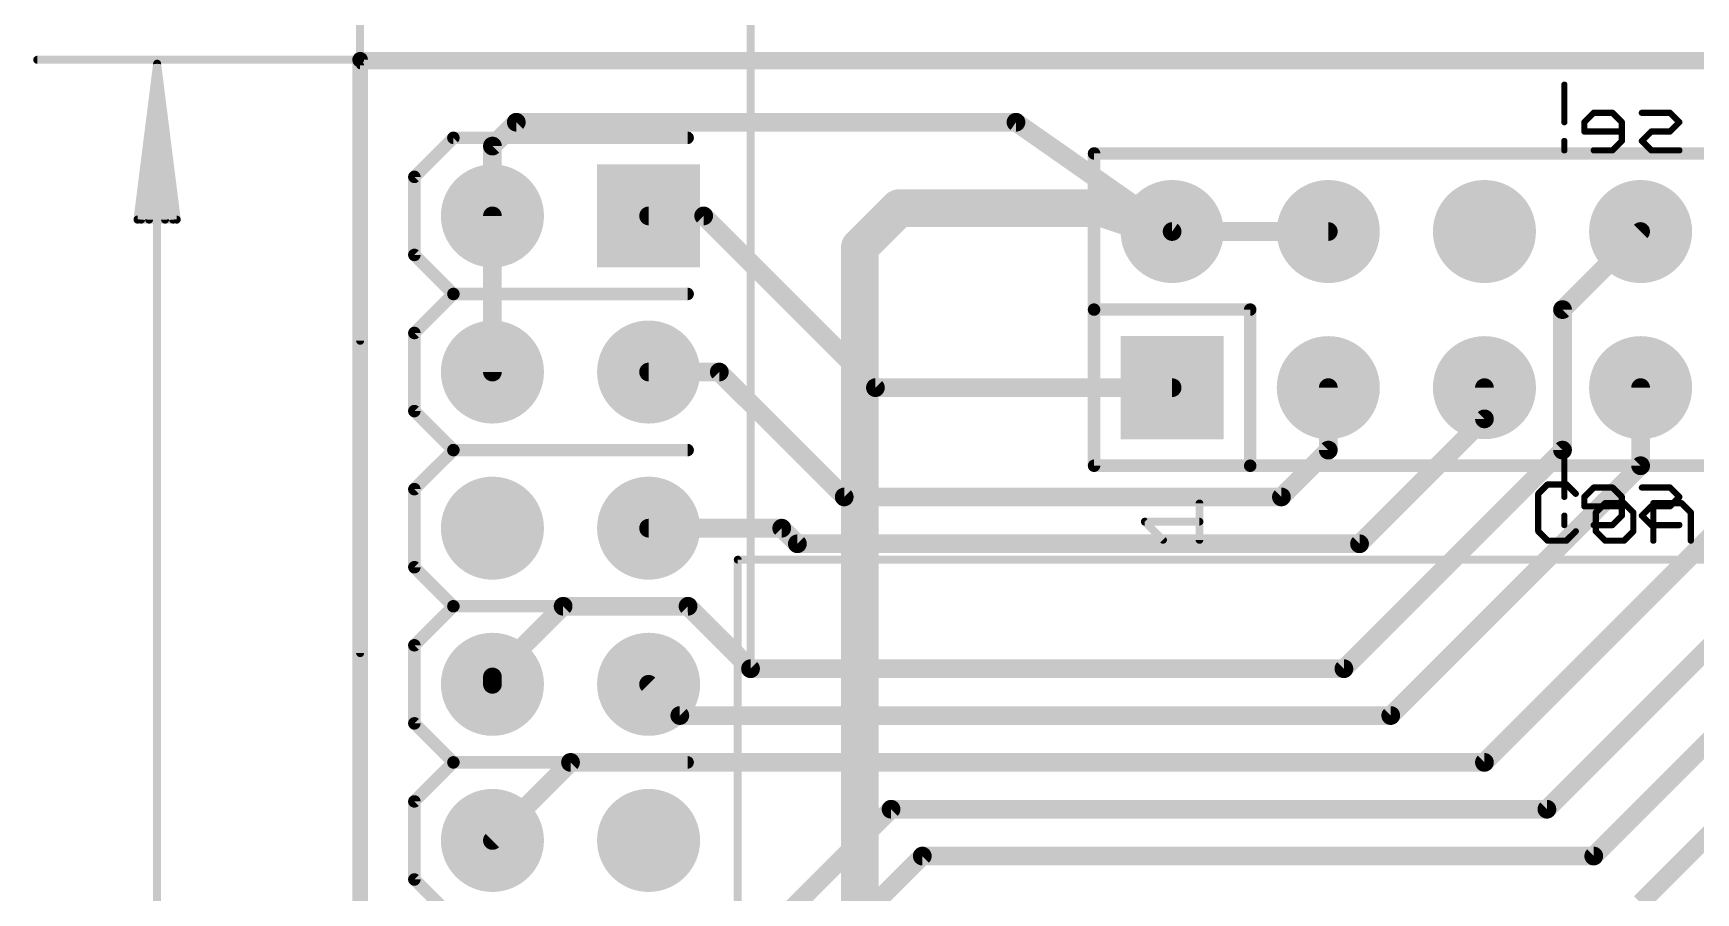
# Model space of a CAD drawing. Extents: x -15 to 72, y -20 to 100.
# Drawn here: x -5.32 to 21.73, y 71.54 to 85.52 of the extents above; entities that cross this region are included whole.
import ezdxf

# ---------------------------------------------------------------- set-up
doc = ezdxf.new("R2010")
doc.units = 0
for name, color, linetype in [('1', 12, 'CONTINUOUS'), ('16', 132, 'CONTINUOUS'), ('17', 110, 'CONTINUOUS'), ('20', 53, 'CONTINUOUS'), ('21', 40, 'CONTINUOUS'), ('22', 6, 'CONTINUOUS'), ('51', 253, 'CONTINUOUS')]:
    doc.layers.add(name, color=color, linetype=linetype)

# ---------------------------------------------------------------- blocks, each defined once
blk = doc.blocks.new('RECT')
blk.add_solid([(-0.5, -0.5), (0.5, -0.5), (-0.5, 0.5), (0.5, 0.5)])
blk = doc.blocks.new('SQUAREP')
blk.add_solid([(-0.5, -0.5), (0.5, -0.5), (-0.5, 0.5), (0.5, 0.5)])
blk = doc.blocks.new('ROUNDP')
at = {"const_width": 0.5}
blk.add_lwpolyline([(0, -0.25, 1), (0, 0.25, 1), (0, -0.25)], format="xyb", dxfattribs=at)

msp = doc.modelspace()

# ---------------------------------------------------------------- linework, layer by layer
at = {"layer": '1'}
for points, const_width in [([(0, 0), (0, 85.09)], 0.254), ([(0, 85.09), (55.88, 85.09)], 0.254), ([(2.152, 83.686), (2.54, 84.074)], 0.3048), ([(2.54, 84.074), (10.668, 84.074)], 0.3048), ([(10.668, 84.074), (13.208, 82.296)], 0.3048), ([(2.152, 80.01), (2.152, 83.686)], 0.3048), ([(2.152, 82.55), (2.152, 80.01)], 0.3048), ([(4.692, 82.55), (5.588, 82.55)], 0.3048), ([(5.588, 82.55), (8.382, 79.756)], 0.3048), ([(13.208, 82.296), (15.748, 82.296)], 0.3048), ([(19.558, 81.026), (20.828, 82.296)], 0.3048), ([(19.558, 78.74), (19.558, 81.026)], 0.3048), ([(4.692, 80.01), (5.842, 80.01)], 0.3048), ([(5.842, 80.01), (7.874, 77.978)], 0.3048), ([(8.382, 79.756), (13.208, 79.756)], 0.3048), ([(15.748, 78.74), (15.748, 79.756)], 0.3048), ([(18.288, 79.248), (18.288, 79.756)], 0.3048), ([(20.828, 78.486), (20.828, 79.756)], 0.3048), ([(16.256, 77.216), (18.288, 79.248)], 0.3048), ([(20.828, 71.374), (28.448, 78.994)], 0.3048), ([(14.986, 77.978), (15.748, 78.74)], 0.3048), ([(16.002, 75.184), (19.558, 78.74)], 0.3048), ([(16.764, 74.422), (20.828, 78.486)], 0.3048), ([(19.304, 72.898), (24.638, 78.232)], 0.3048), ([(7.874, 77.978), (14.986, 77.978)], 0.3048), ([(20.066, 72.136), (25.908, 77.978)], 0.3048), ([(6.858, 77.47), (4.692, 77.47)], 0.3048), ([(7.112, 77.216), (6.858, 77.47)], 0.3048), ([(18.288, 73.66), (22.098, 77.47)], 0.3048), ([(16.256, 77.216), (7.112, 77.216)], 0.3048), ([(2.152, 75.05), (3.302, 76.2)], 0.3048), ([(3.302, 76.2), (5.334, 76.2)], 0.3048), ([(5.334, 76.2), (6.35, 75.184)], 0.3048), ([(2.152, 74.93), (2.152, 75.05)], 0.3048), ([(6.35, 75.184), (16.002, 75.184)], 0.3048), ([(5.2, 74.422), (4.692, 74.93)], 0.3048), ([(16.764, 74.422), (5.2, 74.422)], 0.3048), ([(2.152, 72.39), (3.422, 73.66)], 0.3048), ([(3.422, 73.66), (18.288, 73.66)], 0.3048), ([(6.858, 71.12), (8.636, 72.898)], 0.3048), ([(8.636, 72.898), (19.304, 72.898)], 0.3048), ([(6.858, 69.85), (9.144, 72.136)], 0.3048), ([(9.144, 72.136), (20.066, 72.136)], 0.3048)]:
    msp.add_lwpolyline(points, dxfattribs=dict(at, const_width=const_width))
for points, const_width in [([(0.0635, 85.09, 1), (-0.0635, 85.09)], 0.127), ([(0, 85.1535, 1), (0, 85.0265)], 0.127), ([(2.54, 84.1502, 1), (2.54, 83.9978)], 0.1524), ([(2.5939, 84.0201, 1), (2.4861, 84.1279)], 0.1524), ([(10.7117, 84.1364, 1), (10.6243, 84.0116)], 0.1524), ([(10.668, 83.9978, 1), (10.668, 84.1502)], 0.1524), ([(2.2282, 83.686, 1), (2.0758, 83.686)], 0.1524), ([(2.0981, 83.7399, 1), (2.2059, 83.6321)], 0.1524), ([(2.2282, 82.55, 1), (2.0758, 82.55)], 0.1524), ([(4.692, 82.6262, 1), (4.692, 82.4738)], 0.1524), ([(5.6419, 82.6039, 1), (5.5341, 82.4961)], 0.1524), ([(5.588, 82.4738, 1), (5.588, 82.6262)], 0.1524), ([(13.208, 82.3722, 1), (13.208, 82.2198)], 0.1524), ([(13.1643, 82.2336, 1), (13.2517, 82.3584)], 0.1524), ([(15.748, 82.2198, 1), (15.748, 82.3722)], 0.1524), ([(20.8819, 82.2421, 1), (20.7741, 82.3499)], 0.1524), ([(19.6342, 81.026, 1), (19.4818, 81.026)], 0.1524), ([(19.5041, 81.0799, 1), (19.6119, 80.9721)], 0.1524), ([(2.0758, 80.01, 1), (2.2282, 80.01)], 0.1524), ([(2.0758, 80.01, 1), (2.2282, 80.01)], 0.1524), ([(4.692, 80.0862, 1), (4.692, 79.9338)], 0.1524), ([(5.8959, 80.0639, 1), (5.7881, 79.9561)], 0.1524), ([(5.842, 79.9338, 1), (5.842, 80.0862)], 0.1524), ([(8.382, 79.8322, 1), (8.382, 79.6798)], 0.1524), ([(8.3281, 79.7021, 1), (8.4359, 79.8099)], 0.1524), ([(13.208, 79.6798, 1), (13.208, 79.8322)], 0.1524), ([(15.8242, 79.756, 1), (15.6718, 79.756)], 0.1524), ([(18.3642, 79.756, 1), (18.2118, 79.756)], 0.1524), ([(20.9042, 79.756, 1), (20.7518, 79.756)], 0.1524), ([(18.2118, 79.248, 1), (18.3642, 79.248)], 0.1524), ([(18.3419, 79.1941, 1), (18.2341, 79.3019)], 0.1524), ([(15.6718, 78.74, 1), (15.8242, 78.74)], 0.1524), ([(15.8019, 78.6861, 1), (15.6941, 78.7939)], 0.1524), ([(19.4818, 78.74, 1), (19.6342, 78.74)], 0.1524), ([(19.6119, 78.6861, 1), (19.5041, 78.7939)], 0.1524), ([(20.7518, 78.486, 1), (20.9042, 78.486)], 0.1524), ([(20.8819, 78.4321, 1), (20.7741, 78.5399)], 0.1524), ([(7.874, 78.0542, 1), (7.874, 77.9018)], 0.1524), ([(7.8201, 77.9241, 1), (7.9279, 78.0319)], 0.1524), ([(14.9321, 78.0319, 1), (15.0399, 77.9241)], 0.1524), ([(14.986, 77.9018, 1), (14.986, 78.0542)], 0.1524), ([(4.692, 77.5462, 1), (4.692, 77.3938)], 0.1524), ([(6.9119, 77.5239, 1), (6.8041, 77.4161)], 0.1524), ([(6.858, 77.3938, 1), (6.858, 77.5462)], 0.1524), ([(7.112, 77.2922, 1), (7.112, 77.1398)], 0.1524), ([(7.0581, 77.1621, 1), (7.1659, 77.2699)], 0.1524), ([(16.2021, 77.2699, 1), (16.3099, 77.1621)], 0.1524), ([(16.256, 77.1398, 1), (16.256, 77.2922)], 0.1524), ([(3.302, 76.2762, 1), (3.302, 76.1238)], 0.1524), ([(3.3559, 76.1461, 1), (3.2481, 76.2539)], 0.1524), ([(5.3879, 76.2539, 1), (5.2801, 76.1461)], 0.1524), ([(5.334, 76.1238, 1), (5.334, 76.2762)], 0.1524), ([(2.2282, 75.05, 1), (2.0758, 75.05)], 0.1524), ([(2.0981, 75.1039, 1), (2.2059, 74.9961)], 0.1524), ([(6.35, 75.2602, 1), (6.35, 75.1078)], 0.1524), ([(6.2961, 75.1301, 1), (6.4039, 75.2379)], 0.1524), ([(15.9481, 75.2379, 1), (16.0559, 75.1301)], 0.1524), ([(16.002, 75.1078, 1), (16.002, 75.2602)], 0.1524), ([(2.0758, 74.93, 1), (2.2282, 74.93)], 0.1524), ([(4.7459, 74.9839, 1), (4.6381, 74.8761)], 0.1524), ([(5.2, 74.4982, 1), (5.2, 74.3458)], 0.1524), ([(5.1461, 74.3681, 1), (5.2539, 74.4759)], 0.1524), ([(16.7101, 74.4759, 1), (16.8179, 74.3681)], 0.1524), ([(16.764, 74.3458, 1), (16.764, 74.4982)], 0.1524), ([(3.422, 73.7362, 1), (3.422, 73.5838)], 0.1524), ([(3.4759, 73.6061, 1), (3.3681, 73.7139)], 0.1524), ([(18.2341, 73.7139, 1), (18.3419, 73.6061)], 0.1524), ([(18.288, 73.5838, 1), (18.288, 73.7362)], 0.1524), ([(8.636, 72.9742, 1), (8.636, 72.8218)], 0.1524), ([(8.6899, 72.8441, 1), (8.5821, 72.9519)], 0.1524), ([(19.2501, 72.9519, 1), (19.3579, 72.8441)], 0.1524), ([(19.304, 72.8218, 1), (19.304, 72.9742)], 0.1524), ([(2.0981, 72.4439, 1), (2.2059, 72.3361)], 0.1524), ([(9.144, 72.2122, 1), (9.144, 72.0598)], 0.1524), ([(9.1979, 72.0821, 1), (9.0901, 72.1899)], 0.1524), ([(20.0121, 72.1899, 1), (20.1199, 72.0821)], 0.1524), ([(20.066, 72.0598, 1), (20.066, 72.2122)], 0.1524)]:
    msp.add_lwpolyline(points, format="xyb", dxfattribs=dict(at, const_width=const_width))
at = {"layer": '16'}
for points, const_width in [([(0, 0), (0, 85.09)], 0.254), ([(0, 85.09), (55.88, 85.09)], 0.254), ([(8.128, 82.042), (8.763, 82.677)], 0.6096), ([(8.763, 82.677), (12.065, 82.677)], 0.6096), ([(12.065, 82.677), (13.208, 82.296)], 0.6096), ([(8.128, 58.166), (8.128, 82.042)], 0.6096)]:
    msp.add_lwpolyline(points, dxfattribs=dict(at, const_width=const_width))
for points, const_width in [([(0.0635, 85.09, 1), (-0.0635, 85.09)], 0.127), ([(0, 85.1535, 1), (0, 85.0265)], 0.127), ([(8.763, 82.8294, 1), (8.763, 82.5246)], 0.3048), ([(8.8708, 82.5692, 1), (8.6552, 82.7848)], 0.3048), ([(12.1132, 82.8216, 1), (12.0168, 82.5324)], 0.3048), ([(12.065, 82.5246, 1), (12.065, 82.8294)], 0.3048), ([(13.1598, 82.1514, 1), (13.2562, 82.4406)], 0.3048), ([(8.0202, 82.1498, 1), (8.2358, 81.9342)], 0.3048), ([(8.2804, 82.042, 1), (7.9756, 82.042)], 0.3048)]:
    msp.add_lwpolyline(points, format="xyb", dxfattribs=dict(at, const_width=const_width))
at = {"layer": '20', "const_width": 0.0635}
for points in [[(0, 85.0318, 1), (0, 84.9682)], [(0.0318, 85, 1), (-0.0318, 85)]]:
    msp.add_lwpolyline(points, format="xyb", dxfattribs=at)
at = {"layer": '20', "const_width": 0.127}
for points in [[(56, 85), (0, 85)], [(0, 85), (0, 0)]]:
    msp.add_lwpolyline(points, dxfattribs=at)
at = {"layer": '21'}
for points, const_width in [([(11.938, 81.026), (11.938, 83.566)], 0.2032), ([(11.938, 83.566), (44.958, 83.566)], 0.2032), ([(11.938, 78.486), (11.938, 81.026)], 0.2032), ([(11.938, 81.026), (14.478, 81.026)], 0.2032), ([(14.478, 81.026), (14.478, 78.486)], 0.2032), ([(14.478, 78.486), (11.938, 78.486)], 0.2032), ([(44.958, 78.486), (14.478, 78.486)], 0.2032), ([(19.3163, 78.182), (19.1637, 78.0294)], 0.1016), ([(19.6213, 78.182), (19.3163, 78.182)], 0.1016), ([(19.7738, 78.0294), (19.6213, 78.182)], 0.1016), ([(13.6525, 77.2795), (13.6525, 77.8727)], 0.127), ([(19.1637, 78.0294), (19.1637, 77.4193)], 0.1016), ([(20.2518, 77.8769), (20.0992, 77.7244)], 0.1016), ([(20.5568, 77.8769), (20.2518, 77.8769)], 0.1016), ([(20.7094, 77.7244), (20.5568, 77.8769)], 0.1016), ([(21.0348, 77.2668), (21.0348, 77.8769)], 0.1016), ([(21.0348, 77.8769), (21.4924, 77.8769)], 0.1016), ([(21.4924, 77.8769), (21.6449, 77.7244)], 0.1016), ([(13.0593, 77.2795), (12.7627, 77.5761)], 0.127), ([(12.7627, 77.5761), (13.6525, 77.5761)], 0.127), ([(20.0992, 77.7244), (20.0992, 77.4193)], 0.1016), ([(20.7094, 77.4193), (20.7094, 77.7244)], 0.1016), ([(21.6449, 77.7244), (21.6449, 77.2668)], 0.1016), ([(19.1637, 77.4193), (19.3163, 77.2668)], 0.1016), ([(19.6213, 77.2668), (19.7738, 77.4193)], 0.1016), ([(20.0992, 77.4193), (20.2518, 77.2668)], 0.1016), ([(20.5568, 77.2668), (20.7094, 77.4193)], 0.1016), ([(19.3163, 77.2668), (19.6213, 77.2668)], 0.1016), ([(20.2518, 77.2668), (20.5568, 77.2668)], 0.1016)]:
    msp.add_lwpolyline(points, dxfattribs=dict(at, const_width=const_width))
for points, const_width in [([(11.9888, 83.566, 1), (11.8872, 83.566)], 0.1016), ([(11.938, 83.6168, 1), (11.938, 83.5152)], 0.1016), ([(11.9888, 81.026, 1), (11.8872, 81.026)], 0.1016), ([(11.938, 81.0768, 1), (11.938, 80.9752)], 0.1016), ([(14.5288, 81.026, 1), (14.4272, 81.026)], 0.1016), ([(14.478, 80.9752, 1), (14.478, 81.0768)], 0.1016), ([(11.8872, 81.026, 1), (11.9888, 81.026)], 0.1016), ([(11.938, 78.5368, 1), (11.938, 78.4352)], 0.1016), ([(11.8872, 78.486, 1), (11.9888, 78.486)], 0.1016), ([(14.478, 78.5368, 1), (14.478, 78.4352)], 0.1016), ([(14.4272, 78.486, 1), (14.5288, 78.486)], 0.1016), ([(14.478, 78.4352, 1), (14.478, 78.5368)], 0.1016), ([(19.3163, 78.2074, 1), (19.3163, 78.1566)], 0.0508), ([(19.3342, 78.164, 1), (19.2983, 78.1999)], 0.0508), ([(19.6393, 78.1999, 1), (19.6034, 78.164)], 0.0508), ([(19.6213, 78.1566, 1), (19.6213, 78.2074)], 0.0508), ([(13.6843, 77.8727, 1), (13.6207, 77.8727)], 0.0635), ([(19.1891, 78.0294, 1), (19.1383, 78.0294)], 0.0508), ([(19.1458, 78.0474, 1), (19.1817, 78.0115)], 0.0508), ([(19.7559, 78.0115, 1), (19.7918, 78.0474)], 0.0508), ([(20.2518, 77.9023, 1), (20.2518, 77.8515)], 0.0508), ([(20.2697, 77.859, 1), (20.2338, 77.8949)], 0.0508), ([(20.5748, 77.8949, 1), (20.5389, 77.859)], 0.0508), ([(20.5568, 77.8515, 1), (20.5568, 77.9023)], 0.0508), ([(21.0602, 77.8769, 1), (21.0094, 77.8769)], 0.0508), ([(21.0348, 77.9023, 1), (21.0348, 77.8515)], 0.0508), ([(21.5103, 77.8949, 1), (21.4744, 77.859)], 0.0508), ([(21.4924, 77.8515, 1), (21.4924, 77.9023)], 0.0508), ([(12.7627, 77.6078, 1), (12.7627, 77.5443)], 0.0635), ([(12.7852, 77.5985, 1), (12.7403, 77.5536)], 0.0635), ([(13.6525, 77.5443, 1), (13.6525, 77.6078)], 0.0635), ([(20.1246, 77.7244, 1), (20.0738, 77.7244)], 0.0508), ([(20.0813, 77.7424, 1), (20.1172, 77.7064)], 0.0508), ([(20.7348, 77.7244, 1), (20.684, 77.7244)], 0.0508), ([(20.6914, 77.7064, 1), (20.7273, 77.7424)], 0.0508), ([(21.6703, 77.7244, 1), (21.6195, 77.7244)], 0.0508), ([(21.6269, 77.7064, 1), (21.6628, 77.7424)], 0.0508), ([(19.1383, 77.4193, 1), (19.1891, 77.4193)], 0.0508), ([(19.1817, 77.4373, 1), (19.1458, 77.4014)], 0.0508), ([(19.7918, 77.4014, 1), (19.7559, 77.4373)], 0.0508), ([(20.0738, 77.4193, 1), (20.1246, 77.4193)], 0.0508), ([(20.1172, 77.4373, 1), (20.0813, 77.4014)], 0.0508), ([(20.684, 77.4193, 1), (20.7348, 77.4193)], 0.0508), ([(20.7273, 77.4014, 1), (20.6914, 77.4373)], 0.0508), ([(13.0369, 77.257, 1), (13.0818, 77.302)], 0.0635), ([(13.6207, 77.2795, 1), (13.6843, 77.2795)], 0.0635), ([(19.3163, 77.2922, 1), (19.3163, 77.2414)], 0.0508), ([(19.2983, 77.2488, 1), (19.3342, 77.2848)], 0.0508), ([(19.6034, 77.2848, 1), (19.6393, 77.2488)], 0.0508), ([(19.6213, 77.2414, 1), (19.6213, 77.2922)], 0.0508), ([(20.2518, 77.2922, 1), (20.2518, 77.2414)], 0.0508), ([(20.2338, 77.2488, 1), (20.2697, 77.2848)], 0.0508), ([(20.5389, 77.2848, 1), (20.5748, 77.2488)], 0.0508), ([(20.5568, 77.2414, 1), (20.5568, 77.2922)], 0.0508), ([(21.0094, 77.2668, 1), (21.0602, 77.2668)], 0.0508), ([(21.6195, 77.2668, 1), (21.6703, 77.2668)], 0.0508)]:
    msp.add_lwpolyline(points, format="xyb", dxfattribs=dict(at, const_width=const_width))
at = {"layer": '22'}
for points, const_width in [([(19.5877, 84.6845), (19.5877, 84.0744)], 0.1016), ([(20.0657, 84.2269), (19.9131, 84.0744)], 0.1016), ([(19.9131, 84.0744), (19.9131, 83.9219)], 0.1016), ([(20.3707, 84.2269), (20.0657, 84.2269)], 0.1016), ([(20.5233, 84.0744), (20.3707, 84.2269)], 0.1016), ([(20.5233, 83.7693), (20.5233, 84.0744)], 0.1016), ([(21.3063, 84.2269), (20.8487, 84.2269)], 0.1016), ([(21.4588, 84.0744), (21.3063, 84.2269)], 0.1016), ([(21.3063, 83.9219), (21.4588, 84.0744)], 0.1016), ([(1.517, 83.82), (0.882, 83.185)], 0.2032), ([(5.327, 83.82), (1.517, 83.82)], 0.2032), ([(19.9131, 83.9219), (20.5233, 83.9219)], 0.1016), ([(20.8487, 83.7693), (21.0012, 83.9219)], 0.1016), ([(21.0012, 83.9219), (21.3063, 83.9219)], 0.1016), ([(19.5877, 83.7693), (19.5877, 83.6168)], 0.1016), ([(20.0657, 83.6168), (20.3707, 83.6168)], 0.1016), ([(20.3707, 83.6168), (20.5233, 83.7693)], 0.1016), ([(21.0012, 83.6168), (20.8487, 83.7693)], 0.1016), ([(21.4588, 83.6168), (21.0012, 83.6168)], 0.1016), ([(0.882, 83.185), (0.882, 81.915)], 0.2032), ([(0.882, 81.915), (1.517, 81.28)], 0.2032), ([(1.517, 81.28), (0.882, 80.645)], 0.2032), ([(1.517, 81.28), (5.327, 81.28)], 0.2032), ([(0.882, 80.645), (0.882, 79.375)], 0.2032), ([(0.882, 79.375), (1.517, 78.74)], 0.2032), ([(1.517, 78.74), (0.882, 78.105)], 0.2032), ([(1.517, 78.74), (5.327, 78.74)], 0.2032), ([(19.5877, 78.5885), (19.5877, 77.9784)], 0.1016), ([(0.882, 78.105), (0.882, 76.835)], 0.2032), ([(20.0657, 78.1309), (19.9131, 77.9784)], 0.1016), ([(20.3707, 78.1309), (20.0657, 78.1309)], 0.1016), ([(20.5233, 77.9784), (20.3707, 78.1309)], 0.1016), ([(21.3063, 78.1309), (20.8487, 78.1309)], 0.1016), ([(21.4588, 77.9784), (21.3063, 78.1309)], 0.1016), ([(19.9131, 77.9784), (19.9131, 77.8259)], 0.1016), ([(20.5233, 77.6733), (20.5233, 77.9784)], 0.1016), ([(21.3063, 77.8259), (21.4588, 77.9784)], 0.1016), ([(19.5877, 77.6733), (19.5877, 77.5208)], 0.1016), ([(19.9131, 77.8259), (20.5233, 77.8259)], 0.1016), ([(20.3707, 77.5208), (20.5233, 77.6733)], 0.1016), ([(20.8487, 77.6733), (21.0012, 77.8259)], 0.1016), ([(21.0012, 77.5208), (20.8487, 77.6733)], 0.1016), ([(21.0012, 77.8259), (21.3063, 77.8259)], 0.1016), ([(20.0657, 77.5208), (20.3707, 77.5208)], 0.1016), ([(21.4588, 77.5208), (21.0012, 77.5208)], 0.1016), ([(0.882, 76.835), (1.517, 76.2)], 0.2032), ([(56.342, 76.958), (6.142, 76.958)], 0.127), ([(6.142, 76.958), (6.142, 7.558)], 0.127), ([(1.517, 76.2), (0.882, 75.565)], 0.2032), ([(1.517, 76.2), (5.327, 76.2)], 0.2032), ([(0.882, 75.565), (0.882, 74.295)], 0.2032), ([(0.882, 74.295), (1.517, 73.66)], 0.2032), ([(1.517, 73.66), (0.882, 73.025)], 0.2032), ([(1.517, 73.66), (5.327, 73.66)], 0.2032), ([(0.882, 73.025), (0.882, 71.755)], 0.2032), ([(0.882, 71.755), (1.517, 71.12)], 0.2032)]:
    msp.add_lwpolyline(points, dxfattribs=dict(at, const_width=const_width))
for points, const_width in [([(19.6131, 84.6845, 1), (19.5623, 84.6845)], 0.0508), ([(19.9385, 84.0744, 1), (19.8877, 84.0744)], 0.0508), ([(19.8952, 84.0924, 1), (19.9311, 84.0564)], 0.0508), ([(20.0657, 84.2523, 1), (20.0657, 84.2015)], 0.0508), ([(20.0836, 84.209, 1), (20.0477, 84.2449)], 0.0508), ([(20.3887, 84.2449, 1), (20.3528, 84.209)], 0.0508), ([(20.3707, 84.2015, 1), (20.3707, 84.2523)], 0.0508), ([(20.5487, 84.0744, 1), (20.4979, 84.0744)], 0.0508), ([(20.5053, 84.0564, 1), (20.5412, 84.0924)], 0.0508), ([(20.8487, 84.2523, 1), (20.8487, 84.2015)], 0.0508), ([(21.3242, 84.2449, 1), (21.2883, 84.209)], 0.0508), ([(21.3063, 84.2015, 1), (21.3063, 84.2523)], 0.0508), ([(21.4767, 84.0564, 1), (21.4408, 84.0924)], 0.0508), ([(21.4408, 84.0564, 1), (21.4767, 84.0924)], 0.0508), ([(1.517, 83.8708, 1), (1.517, 83.7692)], 0.1016), ([(1.5529, 83.7841, 1), (1.4811, 83.8559)], 0.1016), ([(5.327, 83.7692, 1), (5.327, 83.8708)], 0.1016), ([(19.5623, 84.0744, 1), (19.6131, 84.0744)], 0.0508), ([(19.9131, 83.9473, 1), (19.9131, 83.8965)], 0.0508), ([(19.8877, 83.9219, 1), (19.9385, 83.9219)], 0.0508), ([(20.5233, 83.8965, 1), (20.5233, 83.9473)], 0.0508), ([(21.0012, 83.9473, 1), (21.0012, 83.8965)], 0.0508), ([(21.0192, 83.9039, 1), (20.9832, 83.9398)], 0.0508), ([(21.2883, 83.9398, 1), (21.3242, 83.9039)], 0.0508), ([(21.3063, 83.8965, 1), (21.3063, 83.9473)], 0.0508), ([(19.6131, 83.7693, 1), (19.5623, 83.7693)], 0.0508), ([(19.5623, 83.6168, 1), (19.6131, 83.6168)], 0.0508), ([(20.0657, 83.6422, 1), (20.0657, 83.5914)], 0.0508), ([(20.3528, 83.6348, 1), (20.3887, 83.5988)], 0.0508), ([(20.3707, 83.5914, 1), (20.3707, 83.6422)], 0.0508), ([(20.4979, 83.7693, 1), (20.5487, 83.7693)], 0.0508), ([(20.5412, 83.7514, 1), (20.5053, 83.7873)], 0.0508), ([(20.8666, 83.7873, 1), (20.8307, 83.7514)], 0.0508), ([(20.8307, 83.7873, 1), (20.8666, 83.7514)], 0.0508), ([(21.0012, 83.6422, 1), (21.0012, 83.5914)], 0.0508), ([(20.9832, 83.5988, 1), (21.0192, 83.6348)], 0.0508), ([(21.4588, 83.5914, 1), (21.4588, 83.6422)], 0.0508), ([(0.9328, 83.185, 1), (0.8312, 83.185)], 0.1016), ([(0.8461, 83.2209, 1), (0.9179, 83.1491)], 0.1016), ([(0.9179, 81.9509, 1), (0.8461, 81.8791)], 0.1016), ([(0.8312, 81.915, 1), (0.9328, 81.915)], 0.1016), ([(1.517, 81.3308, 1), (1.517, 81.2292)], 0.1016), ([(1.5529, 81.2441, 1), (1.4811, 81.3159)], 0.1016), ([(1.4811, 81.2441, 1), (1.5529, 81.3159)], 0.1016), ([(5.327, 81.2292, 1), (5.327, 81.3308)], 0.1016), ([(0.9328, 80.645, 1), (0.8312, 80.645)], 0.1016), ([(0.8461, 80.6809, 1), (0.9179, 80.6091)], 0.1016), ([(0.9179, 79.4109, 1), (0.8461, 79.3391)], 0.1016), ([(0.8312, 79.375, 1), (0.9328, 79.375)], 0.1016), ([(1.517, 78.7908, 1), (1.517, 78.6892)], 0.1016), ([(1.5529, 78.7041, 1), (1.4811, 78.7759)], 0.1016), ([(1.4811, 78.7041, 1), (1.5529, 78.7759)], 0.1016), ([(5.327, 78.6892, 1), (5.327, 78.7908)], 0.1016), ([(19.6131, 78.5885, 1), (19.5623, 78.5885)], 0.0508), ([(0.9328, 78.105, 1), (0.8312, 78.105)], 0.1016), ([(0.8461, 78.1409, 1), (0.9179, 78.0691)], 0.1016), ([(20.0657, 78.1563, 1), (20.0657, 78.1055)], 0.0508), ([(20.0836, 78.113, 1), (20.0477, 78.1489)], 0.0508), ([(20.3887, 78.1489, 1), (20.3528, 78.113)], 0.0508), ([(20.3707, 78.1055, 1), (20.3707, 78.1563)], 0.0508), ([(20.8487, 78.1563, 1), (20.8487, 78.1055)], 0.0508), ([(21.3242, 78.1489, 1), (21.2883, 78.113)], 0.0508), ([(21.3063, 78.1055, 1), (21.3063, 78.1563)], 0.0508), ([(19.5623, 77.9784, 1), (19.6131, 77.9784)], 0.0508), ([(19.9385, 77.9784, 1), (19.8877, 77.9784)], 0.0508), ([(19.8952, 77.9964, 1), (19.9311, 77.9604)], 0.0508), ([(20.5487, 77.9784, 1), (20.4979, 77.9784)], 0.0508), ([(20.5053, 77.9604, 1), (20.5412, 77.9964)], 0.0508), ([(21.4767, 77.9604, 1), (21.4408, 77.9964)], 0.0508), ([(21.4408, 77.9604, 1), (21.4767, 77.9964)], 0.0508), ([(19.6131, 77.6733, 1), (19.5623, 77.6733)], 0.0508), ([(19.9131, 77.8513, 1), (19.9131, 77.8005)], 0.0508), ([(19.8877, 77.8259, 1), (19.9385, 77.8259)], 0.0508), ([(20.4979, 77.6733, 1), (20.5487, 77.6733)], 0.0508), ([(20.5412, 77.6554, 1), (20.5053, 77.6913)], 0.0508), ([(20.5233, 77.8005, 1), (20.5233, 77.8513)], 0.0508), ([(20.8666, 77.6913, 1), (20.8307, 77.6554)], 0.0508), ([(20.8307, 77.6913, 1), (20.8666, 77.6554)], 0.0508), ([(21.0012, 77.8513, 1), (21.0012, 77.8005)], 0.0508), ([(21.0192, 77.8079, 1), (20.9832, 77.8438)], 0.0508), ([(21.2883, 77.8438, 1), (21.3242, 77.8079)], 0.0508), ([(21.3063, 77.8005, 1), (21.3063, 77.8513)], 0.0508), ([(19.5623, 77.5208, 1), (19.6131, 77.5208)], 0.0508), ([(20.0657, 77.5462, 1), (20.0657, 77.4954)], 0.0508), ([(20.3528, 77.5388, 1), (20.3887, 77.5028)], 0.0508), ([(20.3707, 77.4954, 1), (20.3707, 77.5462)], 0.0508), ([(21.0012, 77.5462, 1), (21.0012, 77.4954)], 0.0508), ([(20.9832, 77.5028, 1), (21.0192, 77.5388)], 0.0508), ([(21.4588, 77.4954, 1), (21.4588, 77.5462)], 0.0508), ([(0.9179, 76.8709, 1), (0.8461, 76.7991)], 0.1016), ([(0.8312, 76.835, 1), (0.9328, 76.835)], 0.1016), ([(6.142, 76.9898, 1), (6.142, 76.9262)], 0.0635), ([(6.1738, 76.958, 1), (6.1103, 76.958)], 0.0635), ([(1.517, 76.2508, 1), (1.517, 76.1492)], 0.1016), ([(1.5529, 76.1641, 1), (1.4811, 76.2359)], 0.1016), ([(1.4811, 76.1641, 1), (1.5529, 76.2359)], 0.1016), ([(5.327, 76.1492, 1), (5.327, 76.2508)], 0.1016), ([(0.9328, 75.565, 1), (0.8312, 75.565)], 0.1016), ([(0.8461, 75.6009, 1), (0.9179, 75.5291)], 0.1016), ([(0.9179, 74.3309, 1), (0.8461, 74.2591)], 0.1016), ([(0.8312, 74.295, 1), (0.9328, 74.295)], 0.1016), ([(1.517, 73.7108, 1), (1.517, 73.6092)], 0.1016), ([(1.5529, 73.6241, 1), (1.4811, 73.6959)], 0.1016), ([(1.4811, 73.6241, 1), (1.5529, 73.6959)], 0.1016), ([(5.327, 73.6092, 1), (5.327, 73.7108)], 0.1016), ([(0.9328, 73.025, 1), (0.8312, 73.025)], 0.1016), ([(0.8461, 73.0609, 1), (0.9179, 72.9891)], 0.1016), ([(0.9179, 71.7909, 1), (0.8461, 71.7191)], 0.1016), ([(0.8312, 71.755, 1), (0.9328, 71.755)], 0.1016)]:
    msp.add_lwpolyline(points, format="xyb", dxfattribs=dict(at, const_width=const_width))
at = {"layer": '51', "const_width": 0.13}
for points in [[(0, 80.518), (0, 96.946)], [(0, 75.438), (0, 90.342)], [(6.35, 75.184), (6.35, 90.342)], [(0, 85.09), (-5.252, 85.09)], [(-3.302, 85.025), (-3.6212, 82.49)], [(-3.302, 85.025), (-3.562, 82.49)], [(-3.302, 85.025), (-3.432, 82.49)], [(-3.302, 85.025), (-3.302, 0.065)], [(-2.9828, 82.49), (-3.302, 85.025)], [(-3.172, 82.49), (-3.302, 85.025)], [(-3.042, 82.49), (-3.302, 85.025)], [(-3.6212, 82.49), (-2.9828, 82.49)]]:
    msp.add_lwpolyline(points, dxfattribs=at)
at = {"layer": '51', "const_width": 0.065}
for points in [[(-5.252, 85.1225, 1), (-5.252, 85.0575)], [(-3.2695, 85.025, 1), (-3.3345, 85.025)], [(-3.2698, 85.0291, 1), (-3.3342, 85.0209)], [(-3.2695, 85.0233, 1), (-3.3345, 85.0267)], [(-3.2695, 85.0267, 1), (-3.3345, 85.0233)], [(-3.2697, 85.0283, 1), (-3.3343, 85.0217)], [(-3.2697, 85.0217, 1), (-3.3343, 85.0283)], [(-3.2698, 85.0209, 1), (-3.3342, 85.0291)], [(0, 85.0575, 1), (0, 85.1225)], [(-3.6535, 82.4941, 1), (-3.589, 82.4859)], [(-3.6212, 82.5225, 1), (-3.6212, 82.4575)], [(-3.5943, 82.4933, 1), (-3.5297, 82.4867)], [(-3.4645, 82.4917, 1), (-3.3995, 82.4883)], [(-3.2045, 82.4883, 1), (-3.1395, 82.4917)], [(-3.0743, 82.4867, 1), (-3.0097, 82.4933)], [(-3.015, 82.4859, 1), (-2.9505, 82.4941)], [(-2.9828, 82.4575, 1), (-2.9828, 82.5225)], [(-0.0325, 80.518, 1), (0.0325, 80.518)], [(-0.0325, 75.438, 1), (0.0325, 75.438)], [(6.3175, 75.184, 1), (6.3825, 75.184)]]:
    msp.add_lwpolyline(points, format="xyb", dxfattribs=at)

# ---------------------------------------------------------------- block references
at = {"layer": '17', "rotation": 270}
for name, p, xscale, yscale in [('ROUNDP', (2.152, 82.55), 1.6764, 1.6764), ('ROUNDP', (2.152, 82.55), 1.6764, 1.6764), ('ROUNDP', (2.152, 82.55), 1.508, 1.508), ('SQUAREP', (4.692, 82.55), 1.6764, 1.6764), ('SQUAREP', (4.692, 82.55), 1.6764, 1.6764), ('ROUNDP', (4.692, 82.55), 1.508, 1.508), ('ROUNDP', (2.152, 80.01), 1.6764, 1.6764), ('ROUNDP', (2.152, 80.01), 1.6764, 1.6764), ('ROUNDP', (2.152, 80.01), 1.508, 1.508), ('ROUNDP', (4.692, 80.01), 1.6764, 1.6764), ('ROUNDP', (4.692, 80.01), 1.6764, 1.6764), ('ROUNDP', (4.692, 80.01), 1.508, 1.508), ('ROUNDP', (2.152, 77.47), 1.6764, 1.6764), ('ROUNDP', (2.152, 77.47), 1.6764, 1.6764), ('ROUNDP', (2.152, 77.47), 1.508, 1.508), ('ROUNDP', (4.692, 77.47), 1.6764, 1.6764), ('ROUNDP', (4.692, 77.47), 1.6764, 1.6764), ('ROUNDP', (4.692, 77.47), 1.508, 1.508), ('ROUNDP', (2.152, 74.93), 1.6764, 1.6764), ('ROUNDP', (2.152, 74.93), 1.6764, 1.6764), ('ROUNDP', (4.692, 74.93), 1.6764, 1.6764), ('ROUNDP', (4.692, 74.93), 1.6764, 1.6764), ('ROUNDP', (2.152, 74.93), 1.508, 1.508), ('ROUNDP', (4.692, 74.93), 1.508, 1.508), ('ROUNDP', (2.152, 72.39), 1.6764, 1.6764), ('ROUNDP', (2.152, 72.39), 1.6764, 1.6764), ('ROUNDP', (2.152, 72.39), 1.508, 1.508), ('ROUNDP', (4.692, 72.39), 1.6764, 1.6764), ('ROUNDP', (4.692, 72.39), 1.6764, 1.6764), ('ROUNDP', (4.692, 72.39), 1.508, 1.508)]:
    msp.add_blockref(name, p, dxfattribs=dict(at, xscale=xscale, yscale=yscale))
at = {"layer": '17'}
for name, p, xscale, yscale in [('ROUNDP', (13.208, 82.296), 1.6764, 1.6764), ('ROUNDP', (13.208, 82.296), 1.6764, 1.6764), ('ROUNDP', (13.208, 82.296), 1.508, 1.508), ('ROUNDP', (15.748, 82.296), 1.6764, 1.6764), ('ROUNDP', (15.748, 82.296), 1.6764, 1.6764), ('ROUNDP', (15.748, 82.296), 1.508, 1.508), ('ROUNDP', (18.288, 82.296), 1.6764, 1.6764), ('ROUNDP', (18.288, 82.296), 1.6764, 1.6764), ('ROUNDP', (18.288, 82.296), 1.508, 1.508), ('ROUNDP', (20.828, 82.296), 1.6764, 1.6764), ('ROUNDP', (20.828, 82.296), 1.6764, 1.6764), ('ROUNDP', (20.828, 82.296), 1.508, 1.508), ('SQUAREP', (13.208, 79.756), 1.6764, 1.6764), ('SQUAREP', (13.208, 79.756), 1.6764, 1.6764), ('ROUNDP', (15.748, 79.756), 1.6764, 1.6764), ('ROUNDP', (15.748, 79.756), 1.6764, 1.6764), ('ROUNDP', (18.288, 79.756), 1.6764, 1.6764), ('ROUNDP', (18.288, 79.756), 1.6764, 1.6764), ('ROUNDP', (20.828, 79.756), 1.6764, 1.6764), ('ROUNDP', (20.828, 79.756), 1.6764, 1.6764), ('ROUNDP', (13.208, 79.756), 1.508, 1.508), ('ROUNDP', (15.748, 79.756), 1.508, 1.508), ('ROUNDP', (18.288, 79.756), 1.508, 1.508), ('ROUNDP', (20.828, 79.756), 1.508, 1.508)]:
    msp.add_blockref(name, p, dxfattribs=dict(at, xscale=xscale, yscale=yscale))
at = {"layer": '51', "xscale": 0.508, "yscale": 0.508}
for p in [(13.208, 82.296), (15.748, 82.296), (18.288, 82.296), (20.828, 82.296), (13.208, 79.756), (15.748, 79.756), (18.288, 79.756), (20.828, 79.756)]:
    msp.add_blockref('RECT', p, dxfattribs=at)

doc.saveas('drawing.dxf')
